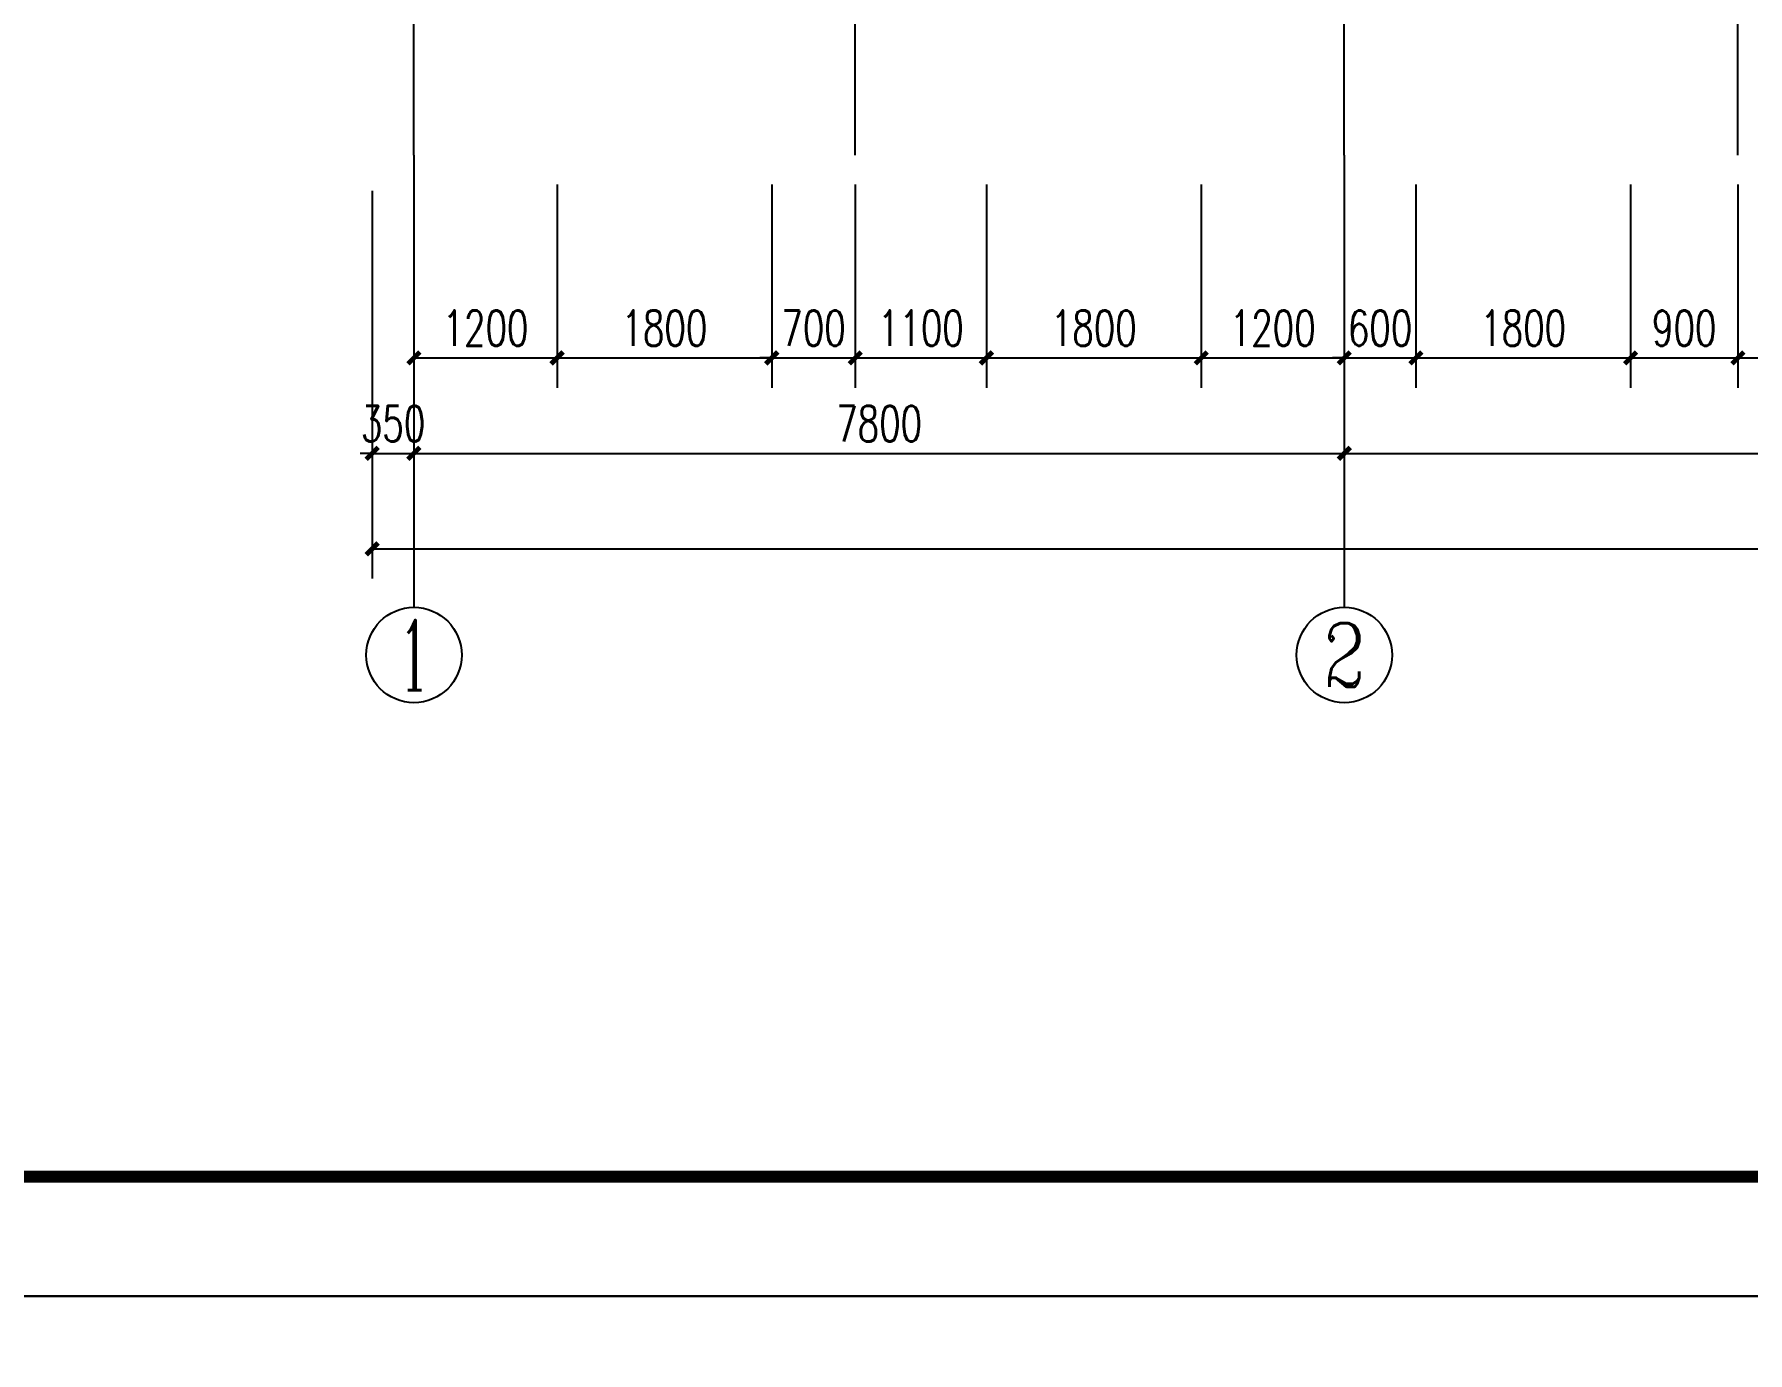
# Model space of a CAD drawing. Extents: x 63793 to 231107, y 20849 to 337643.
# Drawn here: x 139816 to 154181, y 207767 to 218817 of the extents above; entities that cross this region are included whole.
import ezdxf
from ezdxf.enums import TextEntityAlignment as Align

# ---------------------------------------------------------------- set-up
doc = ezdxf.new("R2010")
doc.units = 0
doc.header["$LTSCALE"] = 1000
doc.header["$MEASUREMENT"] = 0
doc.linetypes.add('DOTE', pattern=[2.42, 2, -0.2, 0.02, -0.2])
for name, color, linetype in [('AXIS', 3, 'Continuous'), ('AXIS_TEXT', 7, 'Continuous'), ('DOTE', 1, 'DOTE'), ('PUB_DIM', 3, 'Continuous'), ('PUB_TITLE', 4, 'Continuous')]:
    doc.layers.add(name, color=color, linetype=linetype)
doc.styles.add('_TCH_AXIS', font='COMPLEX', dxfattribs={"bigfont": 'GBCBIG'})
doc.styles.add('_TCH_DIM_T3', font='SIMPLEX', dxfattribs={"width": 0.705882, "bigfont": 'GBCBIG'})
doc.styles.add('COMPLEX', font='COMPLEX')
doc.dimstyles.new('_TCH_ARCH&&100', dxfattribs={"dimtxt": 297.5, "dimasz": 100, "dimexe": 250, "dimexo": 300, "dimgap": 100, "dimtad": 1, "dimdec": 0, "dimzin": 0, "dimdsep": 46, "dimtxsty": '_TCH_DIM_T3', "dimblk": 'ARCHTICK', "dimcen": 0.09, "dimclrt": 7, "dimazin": 2, "dimtfac": 1, "dimtdec": 0, "dimtix": 1, "dimtmove": 2, "dimatfit": 3, "dimfxl": 0, "dimtolj": 1, "dimtzin": 0, "dimarcsym": 0})

# ---------------------------------------------------------------- blocks, each defined once
blk = doc.blocks.new('_ArchTick')
at = {"color": 0, "linetype": 'ByBlock', "const_width": 0.4}
blk.add_lwpolyline([(-0.5, -0.5), (0.5, 0.5)], dxfattribs=at)
blk = doc.blocks.new('*D1363')
at = {"layer": 'Defpoints', "color": 0, "transparency": 16777216}
for p in [(154099, 217859), (155599, 217859), (155599, 216105)]:
    blk.add_point(p, dxfattribs=at)
at = {"layer": 'PUB_DIM', "color": 0, "lineweight": -2, "transparency": 16777216}
for p, q in [((154099, 217559), (154099, 215855)), ((155599, 217559), (155599, 215855)), ((154099, 216105), (155599, 216105))]:
    blk.add_line(p, q, dxfattribs=at)
at = {"layer": 'PUB_DIM', "color": 0, "lineweight": -2, "transparency": 16777216, "xscale": 100, "yscale": 100, "zscale": 100, "rotation": 180}
blk.add_blockref('_ArchTick', (154099, 216105), dxfattribs=at)
at = {"layer": 'PUB_DIM', "color": 0, "lineweight": -2, "transparency": 16777216, "xscale": 100, "yscale": 100, "zscale": 100}
blk.add_blockref('_ArchTick', (155599, 216105), dxfattribs=at)
at = {"layer": 'PUB_DIM', "color": 7, "transparency": 16777216, "insert": (154849, 216354), "char_height": 297.5, "attachment_point": 5, "style": '_TCH_DIM_T3'}
blk.add_mtext('\\A1;1500', dxfattribs=at)
blk = doc.blocks.new('*D1364')
at = {"layer": 'Defpoints', "color": 0, "transparency": 16777216}
for p in [(153199, 217859), (154099, 217859), (154099, 216105)]:
    blk.add_point(p, dxfattribs=at)
at = {"layer": 'PUB_DIM', "color": 0, "lineweight": -2, "transparency": 16777216}
for p, q in [((153199, 217559), (153199, 215855)), ((154099, 217559), (154099, 215855)), ((153199, 216105), (154099, 216105))]:
    blk.add_line(p, q, dxfattribs=at)
at = {"layer": 'PUB_DIM', "color": 0, "lineweight": -2, "transparency": 16777216, "xscale": 100, "yscale": 100, "zscale": 100, "rotation": 180}
blk.add_blockref('_ArchTick', (153199, 216105), dxfattribs=at)
at = {"layer": 'PUB_DIM', "color": 0, "lineweight": -2, "transparency": 16777216, "xscale": 100, "yscale": 100, "zscale": 100}
blk.add_blockref('_ArchTick', (154099, 216105), dxfattribs=at)
at = {"layer": 'PUB_DIM', "color": 7, "transparency": 16777216, "insert": (153649, 216354), "char_height": 297.5, "attachment_point": 5, "style": '_TCH_DIM_T3'}
blk.add_mtext('\\A1;900', dxfattribs=at)
blk = doc.blocks.new('*D1365')
at = {"layer": 'Defpoints', "color": 0, "transparency": 16777216}
for p in [(151399, 217859), (153199, 217859), (153199, 216105)]:
    blk.add_point(p, dxfattribs=at)
at = {"layer": 'PUB_DIM', "color": 0, "lineweight": -2, "transparency": 16777216}
for p, q in [((151399, 217559), (151399, 215855)), ((153199, 217559), (153199, 215855)), ((151399, 216105), (153199, 216105))]:
    blk.add_line(p, q, dxfattribs=at)
at = {"layer": 'PUB_DIM', "color": 0, "lineweight": -2, "transparency": 16777216, "xscale": 100, "yscale": 100, "zscale": 100, "rotation": 180}
blk.add_blockref('_ArchTick', (151399, 216105), dxfattribs=at)
at = {"layer": 'PUB_DIM', "color": 0, "lineweight": -2, "transparency": 16777216, "xscale": 100, "yscale": 100, "zscale": 100}
blk.add_blockref('_ArchTick', (153199, 216105), dxfattribs=at)
at = {"layer": 'PUB_DIM', "color": 7, "transparency": 16777216, "insert": (152299, 216354), "char_height": 297.5, "attachment_point": 5, "style": '_TCH_DIM_T3'}
blk.add_mtext('\\A1;1800', dxfattribs=at)
blk = doc.blocks.new('*D1366')
at = {"layer": 'Defpoints', "color": 0, "transparency": 16777216}
for p in [(150799, 217859), (151399, 217859), (151399, 216105)]:
    blk.add_point(p, dxfattribs=at)
at = {"layer": 'PUB_DIM', "color": 0, "lineweight": -2, "transparency": 16777216}
for p, q in [((150799, 217559), (150799, 215855)), ((151399, 217559), (151399, 215855)), ((150799, 216105), (150699, 216105)), ((150799, 216105), (151399, 216105)), ((151399, 216105), (151499, 216105))]:
    blk.add_line(p, q, dxfattribs=at)
at = {"layer": 'PUB_DIM', "color": 0, "lineweight": -2, "transparency": 16777216, "xscale": 100, "yscale": 100, "zscale": 100}
blk.add_blockref('_ArchTick', (150799, 216105), dxfattribs=at)
at = {"layer": 'PUB_DIM', "color": 0, "lineweight": -2, "transparency": 16777216, "xscale": 100, "yscale": 100, "zscale": 100, "rotation": 180}
blk.add_blockref('_ArchTick', (151399, 216105), dxfattribs=at)
at = {"layer": 'PUB_DIM', "color": 7, "transparency": 16777216, "insert": (151099, 216354), "char_height": 297.5, "attachment_point": 5, "style": '_TCH_DIM_T3'}
blk.add_mtext('\\A1;600', dxfattribs=at)
blk = doc.blocks.new('*D1367')
at = {"layer": 'Defpoints', "color": 0, "transparency": 16777216}
for p in [(149599, 217859), (150799, 217859), (150799, 216105)]:
    blk.add_point(p, dxfattribs=at)
at = {"layer": 'PUB_DIM', "color": 0, "lineweight": -2, "transparency": 16777216}
for p, q in [((149599, 217559), (149599, 215855)), ((150799, 217559), (150799, 215855)), ((149599, 216105), (150799, 216105))]:
    blk.add_line(p, q, dxfattribs=at)
at = {"layer": 'PUB_DIM', "color": 0, "lineweight": -2, "transparency": 16777216, "xscale": 100, "yscale": 100, "zscale": 100, "rotation": 180}
blk.add_blockref('_ArchTick', (149599, 216105), dxfattribs=at)
at = {"layer": 'PUB_DIM', "color": 0, "lineweight": -2, "transparency": 16777216, "xscale": 100, "yscale": 100, "zscale": 100}
blk.add_blockref('_ArchTick', (150799, 216105), dxfattribs=at)
at = {"layer": 'PUB_DIM', "color": 7, "transparency": 16777216, "insert": (150199, 216354), "char_height": 297.5, "attachment_point": 5, "style": '_TCH_DIM_T3'}
blk.add_mtext('\\A1;1200', dxfattribs=at)
blk = doc.blocks.new('*D1368')
at = {"layer": 'Defpoints', "color": 0, "transparency": 16777216}
for p in [(147799, 217859), (149599, 217859), (149599, 216105)]:
    blk.add_point(p, dxfattribs=at)
at = {"layer": 'PUB_DIM', "color": 0, "lineweight": -2, "transparency": 16777216}
for p, q in [((147799, 217559), (147799, 215855)), ((149599, 217559), (149599, 215855)), ((147799, 216105), (149599, 216105))]:
    blk.add_line(p, q, dxfattribs=at)
at = {"layer": 'PUB_DIM', "color": 0, "lineweight": -2, "transparency": 16777216, "xscale": 100, "yscale": 100, "zscale": 100, "rotation": 180}
blk.add_blockref('_ArchTick', (147799, 216105), dxfattribs=at)
at = {"layer": 'PUB_DIM', "color": 0, "lineweight": -2, "transparency": 16777216, "xscale": 100, "yscale": 100, "zscale": 100}
blk.add_blockref('_ArchTick', (149599, 216105), dxfattribs=at)
at = {"layer": 'PUB_DIM', "color": 7, "transparency": 16777216, "insert": (148699, 216354), "char_height": 297.5, "attachment_point": 5, "style": '_TCH_DIM_T3'}
blk.add_mtext('\\A1;1800', dxfattribs=at)
blk = doc.blocks.new('*D1369')
at = {"layer": 'Defpoints', "color": 0, "transparency": 16777216}
for p in [(146699, 217859), (147799, 217859), (147799, 216105)]:
    blk.add_point(p, dxfattribs=at)
at = {"layer": 'PUB_DIM', "color": 0, "lineweight": -2, "transparency": 16777216}
for p, q in [((146699, 217559), (146699, 215855)), ((147799, 217559), (147799, 215855)), ((146699, 216105), (147799, 216105))]:
    blk.add_line(p, q, dxfattribs=at)
at = {"layer": 'PUB_DIM', "color": 0, "lineweight": -2, "transparency": 16777216, "xscale": 100, "yscale": 100, "zscale": 100, "rotation": 180}
blk.add_blockref('_ArchTick', (146699, 216105), dxfattribs=at)
at = {"layer": 'PUB_DIM', "color": 0, "lineweight": -2, "transparency": 16777216, "xscale": 100, "yscale": 100, "zscale": 100}
blk.add_blockref('_ArchTick', (147799, 216105), dxfattribs=at)
at = {"layer": 'PUB_DIM', "color": 7, "transparency": 16777216, "insert": (147249, 216354), "char_height": 297.5, "attachment_point": 5, "style": '_TCH_DIM_T3'}
blk.add_mtext('\\A1;1100', dxfattribs=at)
blk = doc.blocks.new('*D1370')
at = {"layer": 'Defpoints', "color": 0, "transparency": 16777216}
for p in [(145999, 217859), (146699, 217859), (146699, 216105)]:
    blk.add_point(p, dxfattribs=at)
at = {"layer": 'PUB_DIM', "color": 0, "lineweight": -2, "transparency": 16777216}
for p, q in [((145999, 217559), (145999, 215855)), ((146699, 217559), (146699, 215855)), ((145999, 216105), (145899, 216105)), ((145999, 216105), (146699, 216105)), ((146699, 216105), (146799, 216105))]:
    blk.add_line(p, q, dxfattribs=at)
at = {"layer": 'PUB_DIM', "color": 0, "lineweight": -2, "transparency": 16777216, "xscale": 100, "yscale": 100, "zscale": 100}
blk.add_blockref('_ArchTick', (145999, 216105), dxfattribs=at)
at = {"layer": 'PUB_DIM', "color": 0, "lineweight": -2, "transparency": 16777216, "xscale": 100, "yscale": 100, "zscale": 100, "rotation": 180}
blk.add_blockref('_ArchTick', (146699, 216105), dxfattribs=at)
at = {"layer": 'PUB_DIM', "color": 7, "transparency": 16777216, "insert": (146349, 216354), "char_height": 297.5, "attachment_point": 5, "style": '_TCH_DIM_T3'}
blk.add_mtext('\\A1;700', dxfattribs=at)
blk = doc.blocks.new('*D1371')
at = {"layer": 'Defpoints', "color": 0, "transparency": 16777216}
for p in [(144199, 217859), (145999, 217859), (145999, 216105)]:
    blk.add_point(p, dxfattribs=at)
at = {"layer": 'PUB_DIM', "color": 0, "lineweight": -2, "transparency": 16777216}
for p, q in [((144199, 217559), (144199, 215855)), ((145999, 217559), (145999, 215855)), ((144199, 216105), (145999, 216105))]:
    blk.add_line(p, q, dxfattribs=at)
at = {"layer": 'PUB_DIM', "color": 0, "lineweight": -2, "transparency": 16777216, "xscale": 100, "yscale": 100, "zscale": 100, "rotation": 180}
blk.add_blockref('_ArchTick', (144199, 216105), dxfattribs=at)
at = {"layer": 'PUB_DIM', "color": 0, "lineweight": -2, "transparency": 16777216, "xscale": 100, "yscale": 100, "zscale": 100}
blk.add_blockref('_ArchTick', (145999, 216105), dxfattribs=at)
at = {"layer": 'PUB_DIM', "color": 7, "transparency": 16777216, "insert": (145099, 216354), "char_height": 297.5, "attachment_point": 5, "style": '_TCH_DIM_T3'}
blk.add_mtext('\\A1;1800', dxfattribs=at)
blk = doc.blocks.new('*D1372')
at = {"layer": 'Defpoints', "color": 0, "transparency": 16777216}
for p in [(142999, 217859), (144199, 217859), (144199, 216105)]:
    blk.add_point(p, dxfattribs=at)
at = {"layer": 'PUB_DIM', "color": 0, "lineweight": -2, "transparency": 16777216}
for p, q in [((142999, 217559), (142999, 215855)), ((144199, 217559), (144199, 215855)), ((142999, 216105), (144199, 216105))]:
    blk.add_line(p, q, dxfattribs=at)
at = {"layer": 'PUB_DIM', "color": 0, "lineweight": -2, "transparency": 16777216, "xscale": 100, "yscale": 100, "zscale": 100, "rotation": 180}
blk.add_blockref('_ArchTick', (142999, 216105), dxfattribs=at)
at = {"layer": 'PUB_DIM', "color": 0, "lineweight": -2, "transparency": 16777216, "xscale": 100, "yscale": 100, "zscale": 100}
blk.add_blockref('_ArchTick', (144199, 216105), dxfattribs=at)
at = {"layer": 'PUB_DIM', "color": 7, "transparency": 16777216, "insert": (143599, 216354), "char_height": 297.5, "attachment_point": 5, "style": '_TCH_DIM_T3'}
blk.add_mtext('\\A1;1200', dxfattribs=at)
blk = doc.blocks.new('*D1385')
at = {"layer": 'AXIS', "color": 0, "lineweight": -2, "transparency": 16777216}
for p, q in [((142649, 217505), (142649, 215055)), ((142999, 217505), (142999, 215055)), ((142649, 215305), (142549, 215305)), ((142649, 215305), (142999, 215305)), ((142999, 215305), (143099, 215305))]:
    blk.add_line(p, q, dxfattribs=at)
at = {"layer": 'Defpoints', "color": 0, "transparency": 16777216}
for p in [(142649, 217805), (142999, 217805), (142999, 215305)]:
    blk.add_point(p, dxfattribs=at)
at = {"layer": 'AXIS', "color": 0, "lineweight": -2, "transparency": 16777216, "xscale": 100, "yscale": 100, "zscale": 100}
blk.add_blockref('_ArchTick', (142649, 215305), dxfattribs=at)
at = {"layer": 'AXIS', "color": 0, "lineweight": -2, "transparency": 16777216, "xscale": 100, "yscale": 100, "zscale": 100, "rotation": 180}
blk.add_blockref('_ArchTick', (142999, 215305), dxfattribs=at)
at = {"layer": 'AXIS', "color": 7, "transparency": 16777216, "insert": (142824, 215554), "char_height": 297.5, "attachment_point": 5, "style": '_TCH_DIM_T3'}
blk.add_mtext('\\A1;350', dxfattribs=at)
blk = doc.blocks.new('*D1386')
at = {"layer": 'AXIS', "color": 0, "lineweight": -2, "transparency": 16777216}
for p, q in [((142999, 217505), (142999, 215055)), ((150799, 217505), (150799, 215055)), ((142999, 215305), (150799, 215305))]:
    blk.add_line(p, q, dxfattribs=at)
at = {"layer": 'Defpoints', "color": 0, "transparency": 16777216}
for p in [(142999, 217805), (150799, 217805), (150799, 215305)]:
    blk.add_point(p, dxfattribs=at)
at = {"layer": 'AXIS', "color": 0, "lineweight": -2, "transparency": 16777216, "xscale": 100, "yscale": 100, "zscale": 100, "rotation": 180}
blk.add_blockref('_ArchTick', (142999, 215305), dxfattribs=at)
at = {"layer": 'AXIS', "color": 0, "lineweight": -2, "transparency": 16777216, "xscale": 100, "yscale": 100, "zscale": 100}
blk.add_blockref('_ArchTick', (150799, 215305), dxfattribs=at)
at = {"layer": 'AXIS', "color": 7, "transparency": 16777216, "insert": (146899, 215554), "char_height": 297.5, "attachment_point": 5, "style": '_TCH_DIM_T3'}
blk.add_mtext('\\A1;7800', dxfattribs=at)
blk = doc.blocks.new('*D1387')
at = {"layer": 'AXIS', "color": 0, "lineweight": -2, "transparency": 16777216}
for p, q in [((150799, 217505), (150799, 215055)), ((158599, 217505), (158599, 215055)), ((150799, 215305), (158599, 215305))]:
    blk.add_line(p, q, dxfattribs=at)
at = {"layer": 'Defpoints', "color": 0, "transparency": 16777216}
for p in [(150799, 217805), (158599, 217805), (158599, 215305)]:
    blk.add_point(p, dxfattribs=at)
at = {"layer": 'AXIS', "color": 0, "lineweight": -2, "transparency": 16777216, "xscale": 100, "yscale": 100, "zscale": 100, "rotation": 180}
blk.add_blockref('_ArchTick', (150799, 215305), dxfattribs=at)
at = {"layer": 'AXIS', "color": 0, "lineweight": -2, "transparency": 16777216, "xscale": 100, "yscale": 100, "zscale": 100}
blk.add_blockref('_ArchTick', (158599, 215305), dxfattribs=at)
at = {"layer": 'AXIS', "color": 7, "transparency": 16777216, "insert": (154699, 215554), "char_height": 297.5, "attachment_point": 5, "style": '_TCH_DIM_T3'}
blk.add_mtext('\\A1;7800', dxfattribs=at)
blk = doc.blocks.new('*D1394')
at = {"layer": 'AXIS', "color": 0, "lineweight": -2, "transparency": 16777216}
for p, q in [((142649, 217505), (142649, 214255)), ((204549, 217505), (204549, 214255)), ((142649, 214505), (204549, 214505))]:
    blk.add_line(p, q, dxfattribs=at)
at = {"layer": 'Defpoints', "color": 0, "transparency": 16777216}
for p in [(142649, 217805), (204549, 217805), (204549, 214505)]:
    blk.add_point(p, dxfattribs=at)
at = {"layer": 'AXIS', "color": 0, "lineweight": -2, "transparency": 16777216, "xscale": 100, "yscale": 100, "zscale": 100, "rotation": 180}
blk.add_blockref('_ArchTick', (142649, 214505), dxfattribs=at)
at = {"layer": 'AXIS', "color": 0, "lineweight": -2, "transparency": 16777216, "xscale": 100, "yscale": 100, "zscale": 100}
blk.add_blockref('_ArchTick', (204549, 214505), dxfattribs=at)
at = {"layer": 'AXIS', "color": 7, "transparency": 16777216, "insert": (173599, 214754), "char_height": 297.5, "attachment_point": 5, "style": '_TCH_DIM_T3'}
blk.add_mtext('\\A1;61900', dxfattribs=at)
blk = doc.blocks.new('_AXISO')
blk.add_circle((0, 0), 0.5)
at = {"layer": 'AXIS_TEXT', "style": 'COMPLEX', "width": 1.041667}
blk.add_attdef('A', text='', height=0.56, dxfattribs=at).set_placement((-0.25, -0.28), (0.25, -0.28), align=Align.FIT)

msp = doc.modelspace()

# ---------------------------------------------------------------- linework, layer by layer
at = {"layer": 'AXIS'}
for p, q in [((142999.3, 217804.9), (142999.3, 214014.8)), ((150799.3, 217804.9), (150799.3, 214014.8))]:
    msp.add_line(p, q, dxfattribs=at)
at = {"layer": 'DOTE'}
for p, q in [((142999.3, 217804.9), (142999.3, 244087.7)), ((150799.3, 217804.9), (150799.3, 243987.7)), ((154099.3, 217804.9), (154099.3, 236407.1)), ((146699.3, 217804.9), (146699.3, 228131.2))]:
    msp.add_line(p, q, dxfattribs=at)
at = {"layer": 'PUB_TITLE'}
for points in [[(127007, 208242.4), (231107, 208242.4), (231107, 250242.4), (127007, 250242.4)], [(124837.4, 166242.4), (214037.4, 166242.4), (214037.4, 208242.4), (124837.4, 208242.4)]]:
    msp.add_lwpolyline(points, close=True, dxfattribs=at)
at = {"layer": 'PUB_TITLE', "const_width": 100}
msp.add_lwpolyline([(129507, 209242.4), (230107, 209242.4), (230107, 249242.4), (129507, 249242.4)], close=True, dxfattribs=at)

# ---------------------------------------------------------------- block references
at = {"layer": 'AXIS'}
ref = msp.add_blockref('_AXISO', (142999.3, 213614.8), dxfattribs=dict(at, xscale=800, yscale=800, zscale=800))
ref.add_attrib('A', '1', dxfattribs={"layer": 'AXIS_TEXT', "height": 588.3, "style": '_TCH_AXIS'}).set_placement((142873.2, 213320.6), (143125.3, 213320.6), align=Align.FIT)
ref = msp.add_blockref('_AXISO', (150799.3, 213614.8), dxfattribs=dict(at, xscale=800, yscale=800, zscale=800))
ref.add_attrib('A', '2', dxfattribs={"layer": 'AXIS_TEXT', "height": 532.5, "style": '_TCH_AXIS'}).set_placement((150621.8, 213348.5), (150976.8, 213348.5), align=Align.FIT)

# ---------------------------------------------------------------- dimensions: what is measured, and where the dimension line sits
for p1, p2, distance, text, picture, middle in [((142649.3, 217804.9), (142999.3, 217804.9), -2500, '350', '*D1385', (142824.3, 215553.6)), ((142649.3, 217804.9), (204549.3, 217804.9), -3300, '61900', '*D1394', (173599.3, 214753.6)), ((142999.3, 217804.9), (150799.3, 217804.9), -2500, '7800', '*D1386', (146899.3, 215553.6)), ((150799.3, 217804.9), (158599.3, 217804.9), -2500, '7800', '*D1387', (154699.3, 215553.6))]:
    dim = msp.add_aligned_dim(p1=p1, p2=p2, distance=distance, text=text, dimstyle='_TCH_ARCH&&100', dxfattribs=at)
    dim.commit()
    dim.dimension.update_dxf_attribs({"geometry": picture, "text_midpoint": middle})
at = {"layer": 'PUB_DIM'}
for p1, p2, text, picture, middle in [((142999.3, 217859.4), (144199.3, 217859.4), '1200', '*D1372', (143599.3, 216353.6)), ((144199.3, 217859.4), (145999.3, 217859.4), '1800', '*D1371', (145099.3, 216353.6)), ((145999.3, 217859.4), (146699.3, 217859.4), '700', '*D1370', (146349.3, 216353.6)), ((146699.3, 217859.4), (147799.3, 217859.4), '1100', '*D1369', (147249.3, 216353.6)), ((147799.3, 217859.4), (149599.3, 217859.4), '1800', '*D1368', (148699.3, 216353.6)), ((149599.3, 217859.4), (150799.3, 217859.4), '1200', '*D1367', (150199.3, 216353.6)), ((150799.3, 217859.4), (151399.3, 217859.4), '600', '*D1366', (151099.3, 216353.6)), ((151399.3, 217859.4), (153199.3, 217859.4), '1800', '*D1365', (152299.3, 216353.6)), ((153199.3, 217859.4), (154099.3, 217859.4), '900', '*D1364', (153649.3, 216353.6)), ((154099.3, 217859.4), (155599.3, 217859.4), '1500', '*D1363', (154849.3, 216353.6))]:
    dim = msp.add_aligned_dim(p1=p1, p2=p2, distance=-1754.5, text=text, dimstyle='_TCH_ARCH&&100', dxfattribs=at)
    dim.commit()
    dim.dimension.update_dxf_attribs({"geometry": picture, "text_midpoint": middle})

doc.saveas('drawing.dxf')
